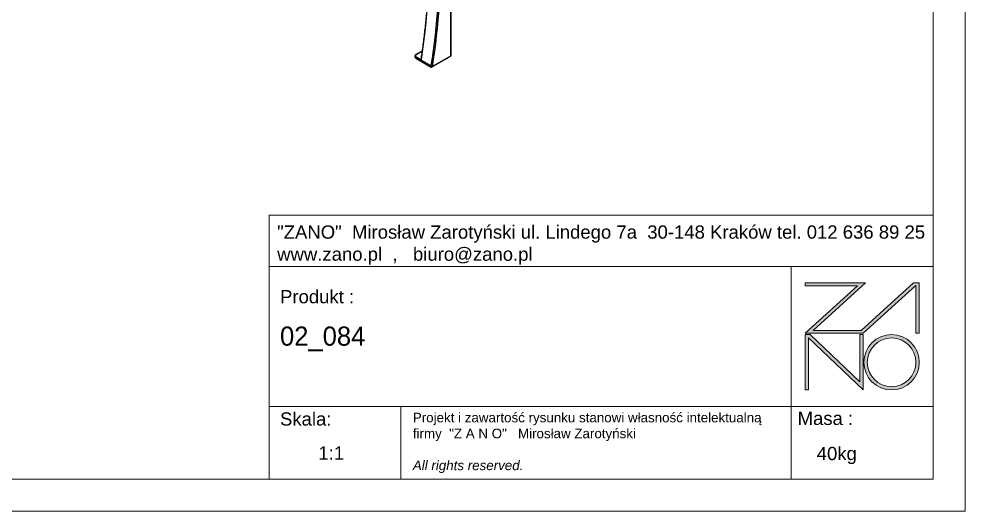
# Model space of a CAD drawing. Header units: millimetres. Extents: x 3058 to 8998, y -1361 to 2839.
# Drawn here: x 6028 to 8998, y -1361 to 183 of the extents above; entities that cross this region are included whole.
import ezdxf

# ---------------------------------------------------------------- set-up
doc = ezdxf.new("R2010")
doc.units = ezdxf.units.MM
doc.layers.add('tabelka', color=155, linetype='Continuous')

# ---------------------------------------------------------------- blocks, each defined once
blk = doc.blocks.new('zano')
at = {"layer": 'Defpoints', "lineweight": 5}
for points in [[(6270.2, 3716.2), (6270.2, 3707.4), (6434.8, 3707.4), (6270.2, 3558.4), (6452.4, 3558.4), (6617.9, 3708.2), (6617.9, 3558.4), (6628.6, 3558.4), (6628.6, 3716.2), (6610.7, 3716.2), (6446.1, 3567.2), (6295.4, 3567.2), (6459.9, 3716.2), (6270.2, 3716.2), (6270.2, 3707.4)], [(6270.2, 3554.4), (6286.2, 3554.4), (6441.7, 3405.6), (6441.7, 3554.4), (6452.4, 3554.4), (6452.4, 3380.5), (6281, 3544.6), (6281, 3380.5), (6270.2, 3380.5)]]:
    blk.add_hatch(color=251, dxfattribs=at).paths.add_polyline_path(points)
h = blk.add_hatch(color=251, dxfattribs=at)
h.paths.add_polyline_path([(6454.7, 3467.4, 1), (6628.6, 3467.4, 1)])
h.paths.add_polyline_path([(6617.9, 3467.4, -1), (6465.4, 3467.4, -1)], flags=16)
at = {"layer": 'Defpoints', "color": 251, "lineweight": 5}
blk.add_lwpolyline([(6434.8, 3707.4), (6270.2, 3558.4), (6452.4, 3558.4), (6617.9, 3708.2), (6617.9, 3558.4), (6628.6, 3558.4), (6628.6, 3716.2), (6610.7, 3716.2), (6446.1, 3567.2), (6295.4, 3567.2), (6459.9, 3716.2), (6270.2, 3716.2), (6270.2, 3707.4), (6432.1, 3707.4)], dxfattribs=at)
for points in [[(6270.2, 3716.2), (6270.2, 3707.4), (6434.8, 3707.4), (6270.2, 3558.4), (6452.4, 3558.4), (6617.9, 3708.2), (6617.9, 3558.4), (6628.6, 3558.4), (6628.6, 3716.2), (6610.7, 3716.2), (6446.1, 3567.2), (6295.4, 3567.2), (6459.9, 3716.2), (6270.2, 3716.2), (6270.2, 3707.4)], [(6270.2, 3554.4), (6286.2, 3554.4), (6441.7, 3405.6), (6441.7, 3554.4), (6452.4, 3554.4), (6452.4, 3380.5), (6281, 3544.6), (6281, 3380.5), (6270.2, 3380.5)]]:
    blk.add_lwpolyline(points, close=True, dxfattribs=at)
for radius in [87, 76.3]:
    blk.add_circle((6541.7, 3467.4), radius, dxfattribs=at)
blk = doc.blocks.new('TABELA')
at = {"layer": 'tabelka', "lineweight": 5}
for p, q in [((4587.4, 3929.4), (6672.4, 3929.4)), ((4587.4, 3767.6), (4587.4, 3929.4)), ((4587.4, 3929.4), (6672.4, 3929.4)), ((6226.5, 3767.6), (6226.5, 3329)), ((4587.4, 3329), (6672.4, 3329)), ((5001.6, 3329), (5001.6, 3100.4)), ((6226.5, 3329), (6226.5, 3100.4))]:
    blk.add_line(p, q, dxfattribs=at)
blk.add_lwpolyline([(4587.4, 3767.6), (6672.4, 3767.6), (6672.4, 3100.4), (4587.4, 3100.4)], close=True, dxfattribs=at)
blk.add_blockref('zano', (0, 0))
at = {"layer": 'tabelka', "lineweight": 5, "attachment_point": 1}
for s, insert, char_height, width in [('{\\fArial|b0|i0|c238|p34;"ZANO"  Mirosław Zarotyński ul. Lindego 7a  30-148 Kraków tel. 012 636 89 25\\Pwww.zano.pl  ,   biuro@zano.pl}', (4613, 3896.9), 41.595, 2040.38), ('{\\fArial|b0|i0|c238|p34;Produkt : }', (4622, 3694.1), 41.595, 265.273), ('{\\fCentury Gothic|b0|i0|c238|p34;02_084 }', (4622, 3579.5), 60, 713.135), ('{\\fArial|b0|i0|c238|p34;Skala: }', (4622, 3310.3), 41.595, 191.675), ('{\\fArial|b0|i0|c238|p34;Masa :}', (6246.7, 3312.2), 41.595, 200.457), ('{\\fArial|b0|i0|c238|p34;1:1}', (4742.5, 3203.5), 41.595, 42.482), ('{\\fArial|b0|i0|c238|p34;40kg}', (6306.7, 3201.8), 41.595, 42.482)]:
    blk.add_mtext(s, dxfattribs=dict(at, insert=insert, char_height=char_height, width=width))
at = {"layer": 'tabelka', "color": 1, "lineweight": 5, "insert": (5038.9, 3308.9), "char_height": 30, "width": 1186.12, "attachment_point": 1}
blk.add_mtext('{\\fArial|b0|i0|c0|p34;Projekt i zawartość rysunku stanowi własność intelektualną firmy \\fArial|b0|i0|c238|p34; "Z A N O"   Mirosław Zarotyński\\fArial|b0|i1|c238|p34;\\P\\PAll rights reserved.}', dxfattribs=at)
blk = doc.blocks.new('izometria')
for p, q in [((-3720.1, 298.1), (-3720.1, 552.8)), ((-3719.6, 297.8), (-3719.6, 553.1)), ((-3810.9, 312.5), (-3830, 301.5)), ((-3811, 311.8), (-3829, 301.4)), ((-3780.7, 262.5), (-3719.6, 297.8)), ((-3779.2, 264), (-3720.1, 298.1)), ((-3833.4, 296.5), (-3833.4, 294.8)), ((-3830.4, 292.4), (-3830.4, 290.8)), ((-3817, 284.6), (-3830.4, 292.4)), ((-3830.4, 290.8), (-3781.7, 262.6)), ((-3829, 294.8), (-3815.6, 287.1)), ((-3815.6, 287.1), (-3814.6, 287.7)), ((-3814.8, 286.8), (-3814.8, 286.8)), ((-3814, 286.7), (-3814.4, 285.6)), ((-3814.4, 285.6), (-3814.3, 285.5)), ((-3814.3, 285.5), (-3781.7, 266.7))]:
    blk.add_line(p, q)
at = {"flags": 128}
for points in [[(-3781.7, 266.7), (-3778.1, 290.8), (-3774.7, 314.8), (-3771.7, 338.7), (-3768.9, 362.5), (-3766.4, 386.2), (-3764.1, 409.7), (-3762.1, 433.2), (-3760.3, 456.5), (-3758.9, 479.7), (-3757.7, 502.8), (-3756.7, 525.7), (-3756, 548.5), (-3755.6, 571.2), (-3755.5, 593.7)], [(-3752.7, 593.7), (-3752.8, 571), (-3753.2, 548.2), (-3753.9, 525.2), (-3754.9, 502.1), (-3756.1, 478.8), (-3757.6, 455.4), (-3759.4, 431.9), (-3761.4, 408.3), (-3763.7, 384.5), (-3766.3, 360.6), (-3769.1, 336.6), (-3772.2, 312.5), (-3775.6, 288.3), (-3779.2, 264)], [(-3788.7, 563.7), (-3789.2, 544.8), (-3790.2, 521.9), (-3791.4, 498.9), (-3792.8, 475.8), (-3794.6, 452.6), (-3796.6, 429.2), (-3798.8, 405.7), (-3801.3, 382.1), (-3804.1, 358.4), (-3807.1, 334.6), (-3810.4, 310.7), (-3814, 286.7)], [(-3814.3, 285.5), (-3814.4, 285.1), (-3814.7, 284.7), (-3814.9, 284.5), (-3815.3, 284.3), (-3815.7, 284.2), (-3816.1, 284.3), (-3816.6, 284.4), (-3817, 284.6)], [(-3814, 286.7), (-3814.2, 286.9), (-3814.4, 287), (-3814.5, 287.2), (-3814.6, 287.4), (-3814.6, 287.5)]]:
    blk.add_lwpolyline(points, dxfattribs=at)
for centre, radius, start, end in [((-3827.8, 298.1), 3.49, 110.7835, 249.2165), ((-3829.6, 300.7), 0.917, 51.1204, 117.5856), ((-3828.4, 297), 5.05, 186.3172, 245.5724), ((-3828.4, 295.3), 5.03, 185.6936, 245.627), ((-3827.4, 292.2), 3.07, 122.6048, 177.3956), ((-3813.9, 284.5), 3.07, 122.6048, 177.3956), ((-3815, 287.9), 1.05, 235.0069, 284.5576), ((-3781.1, 263.3), 0.924, 232.2668, 308.1062)]:
    blk.add_arc(centre, radius, start, end)
blk.add_ellipse((-3721.6, 298.9), major_axis=(2, -1.15), ratio=0.00007, start_param=0.000041, end_param=0.785439)
for points, knots in [([(-3789.3, 564), (-3789.3, 563.7), (-3789.4, 556.4), (-3789.9, 542.1), (-3790.8, 521.1), (-3791.9, 500), (-3793.2, 478.7), (-3794.8, 457.4), (-3796.6, 436), (-3798.6, 414.4), (-3800.8, 392.8), (-3803.2, 371.1), (-3805.9, 349.2), (-3808.8, 327.3), (-3811.7, 306.7), (-3813.7, 293.4), (-3814.6, 287.5)], [0, 0, 0, 0, 0.003972, 0.081735, 0.159497, 0.23726, 0.315023, 0.392787, 0.47055, 0.548314, 0.626078, 0.703842, 0.781606, 0.859371, 0.937136, 1, 1, 1, 1]), ([(-3830, 301.5), (-3830.3, 301.3), (-3831, 300.9), (-3831.9, 300.1), (-3832.7, 299), (-3833.2, 297.9), (-3833.4, 297), (-3833.4, 296.5), (-3833.4, 296.4)], [0, 0, 0, 0, 0.125369, 0.358504, 0.561128, 0.754639, 0.963226, 1, 1, 1, 1]), ([(-3814.7, 287), (-3814.7, 287), (-3814.8, 286.8), (-3814.9, 286.5), (-3814.7, 286), (-3814.5, 285.7), (-3814.4, 285.6)], [0, 0, 0, 0, 0.0351339, 0.35658, 0.6783043, 1, 1, 1, 1]), ([(-3814.6, 287.6), (-3814.6, 287.5), (-3814.6, 287.2), (-3814.7, 287.1), (-3814.7, 287)], [0, 0, 0, 0, 0.356612, 1, 1, 1, 1]), ([(-3780.5, 262.6), (-3780.6, 263.5), (-3780.8, 264.6), (-3781.2, 265.9), (-3781.3, 266.2), (-3781.5, 266.5), (-3781.6, 266.6), (-3781.6, 266.6), (-3781.7, 266.7)], [0, 0, 0, 0, 0.688185, 0.788807, 0.896214, 0.939102, 0.975675, 1, 1, 1, 1]), ([(-3779.2, 264), (-3779.2, 264), (-3779.5, 263.5), (-3779.9, 263), (-3780.4, 262.6), (-3780.5, 262.6)], [0, 0, 0, 0, 0.004689, 0.842054, 1, 1, 1, 1])]:
    blk.add_open_spline(points, degree=3, knots=knots)

msp = doc.modelspace()

# ---------------------------------------------------------------- linework, layer by layer
at = {"layer": 'tabelka', "lineweight": 5}
for points in [[(3057.56, 2838.7), (8997.56, 2838.7), (8997.56, -1361.3), (3057.56, -1361.3)], [(3157.56, 2738.7), (8897.56, 2738.7), (8897.56, -1261.3), (3157.56, -1261.3)]]:
    msp.add_lwpolyline(points, close=True, dxfattribs=at)

# ---------------------------------------------------------------- block references
for name, p in [('izometria', (11103.8, -230.35)), ('TABELA', (2225.18, -4361.71))]:
    msp.add_blockref(name, p)

doc.saveas('drawing.dxf')
